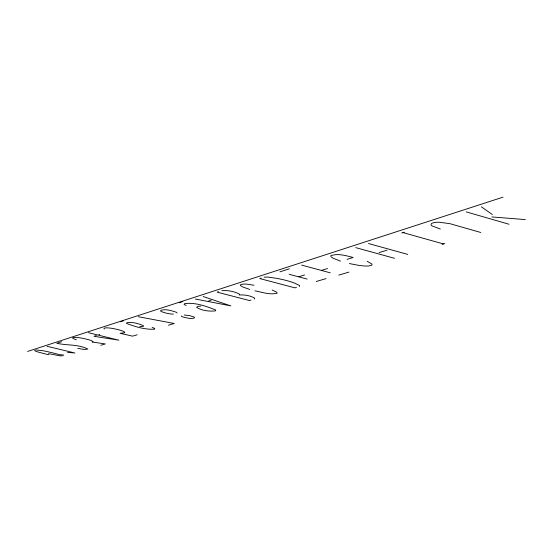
<?xml version="1.0" encoding="UTF-8"?>
<svg xmlns="http://www.w3.org/2000/svg" width="553" height="553" viewBox="0 0 553 553"><rect width="100%" height="100%" fill="white"/><g stroke="black" fill="none" stroke-linecap="round" stroke-linejoin="round"><path stroke-width="0.83" d="M299.394 286.544L299.602 285.528L294.728 283.164A26.959 5.433 10.3 0 0 276.237 278.263L267.541 277.039L264.037 277.184M254.269 299.111L254.656 298.129C250.094 295.475 244.488 294.673 239.255 294.97L239.539 294.196C234.23 291.307 227.836 290.194 221.815 290.678M27.65 351.432L503.016 197.165M120.464 321.749L123.43 320.788M179.124 302.795L182.836 301.592M61.687 341.719L56.765 343.302C66.851 345.563 78.567 344.146 87.892 349.095L84.16 349.461L77.814 348.349M279.956 271.834L289.378 268.799M218.635 291.694L217.184 292.164L249.458 300.535L250.972 300.092M261.168 278.104L259.758 278.56L294.949 287.857L296.415 287.422M401.72 233.013L404.347 232.17M96.312 335.553L93.955 336.3L118.798 340.157L88.445 332.706M98.946 334.731L99.761 334.475M208.723 300.929L211.177 300.155M347.077 259.364L353.16 257.477C346.012 255.686 338.056 253.115 330.825 255.693L330.998 256.696L333.037 258.196L340.517 261.147M298.91 276.7L304.551 274.965M379.088 252.61L387.065 250.156M321.68 270.32L327.528 268.523M168.416 325.212L174.271 323.484L138.222 316.71M316.247 281.505L326.035 278.615M442.089 244.35L444.812 243.548M100.819 345.279L105.333 343.945L92.081 341.996L93.091 341.685L91.418 340.6A13.431 2.046 11.3 0 0 80.123 337.842L76.466 337.399A11.883 1.818 11.3 0 0 72.989 338.519L76.418 339.798M338.775 275.104L348.929 272.111M137.165 334.8L132.561 336.162L120.125 333.3L124.743 332.719L124.646 331.98L122.759 331.04A12.774 2.053 11.2 0 0 111.602 328.282L107.994 327.86A12.553 2.018 11.1 0 0 104.192 329.076M200.711 306.141L197.739 306.369L196.633 307.406C202.08 310.772 209.179 311.512 215.456 310.897L215.725 309.984C206.096 306.21 195.078 302.138 184.564 303.659L184.114 304.544L186.202 305.401M35.751 349.959L42.788 350.685A31.887 4.479 11.4 0 1 59.745 354.756L63.222 354.881L63.471 355.51M62.385 355.835L60.014 355.835L48.567 353.65L48.353 354.694L38.302 352.102L34.991 350.934L34.715 350.291M184.232 315.01L189.313 315.569L194.31 317.09A13.431 2.364 10.8 0 1 189.644 318.473L183.762 317.235L181.488 316.413L181.294 315.894M139.778 326.519L143.393 326.422L143.49 325.724C138.361 323.443 132.464 321.839 126.831 322.71L126.513 323.394C135.271 326.747 145.211 329.858 154.716 329.153L154.653 328.364L152.137 327.473M67.549 352.372L74.925 353.001L47.102 346.296M173.428 314.118L170.974 314.007A8.807 1.555 10.9 0 1 161.614 311.636L160.709 311.166L160.709 310.392C165.872 308.685 171.492 310.689 176.455 312.3L177.105 312.977M491.88 216.942L525.35 219.589M254.014 285.258C249.493 284.698 244.633 283.074 240.216 284.857L240.61 285.673L242.698 286.931L249.728 289.461M349.399 263.56L355.572 264.776A15.263 3.359 9.7 0 0 368.692 266.007L372.017 265.025L371.893 264.03L367.144 261.313M195.368 299.035L230.857 305.885L203.179 296.526M254.968 290.83C262.184 292.164 269.899 295.15 277.198 293.131L276.846 292.316L272.159 290.021M289.171 274.288L307.136 279.078M301.634 265.115L330.265 272.816M355.759 247.633L394.51 258.299M368.512 243.534L407.741 254.394M403.026 232.592L443.451 243.949M440.333 229.011L431.831 225.824L431.077 224.801A16.155 3.954 9 0 1 439.13 222.223L449.921 223.675L480.799 232.488M466.234 211.882L509.016 224.235M481.387 206.808L492.37 214.571"/></g></svg>
